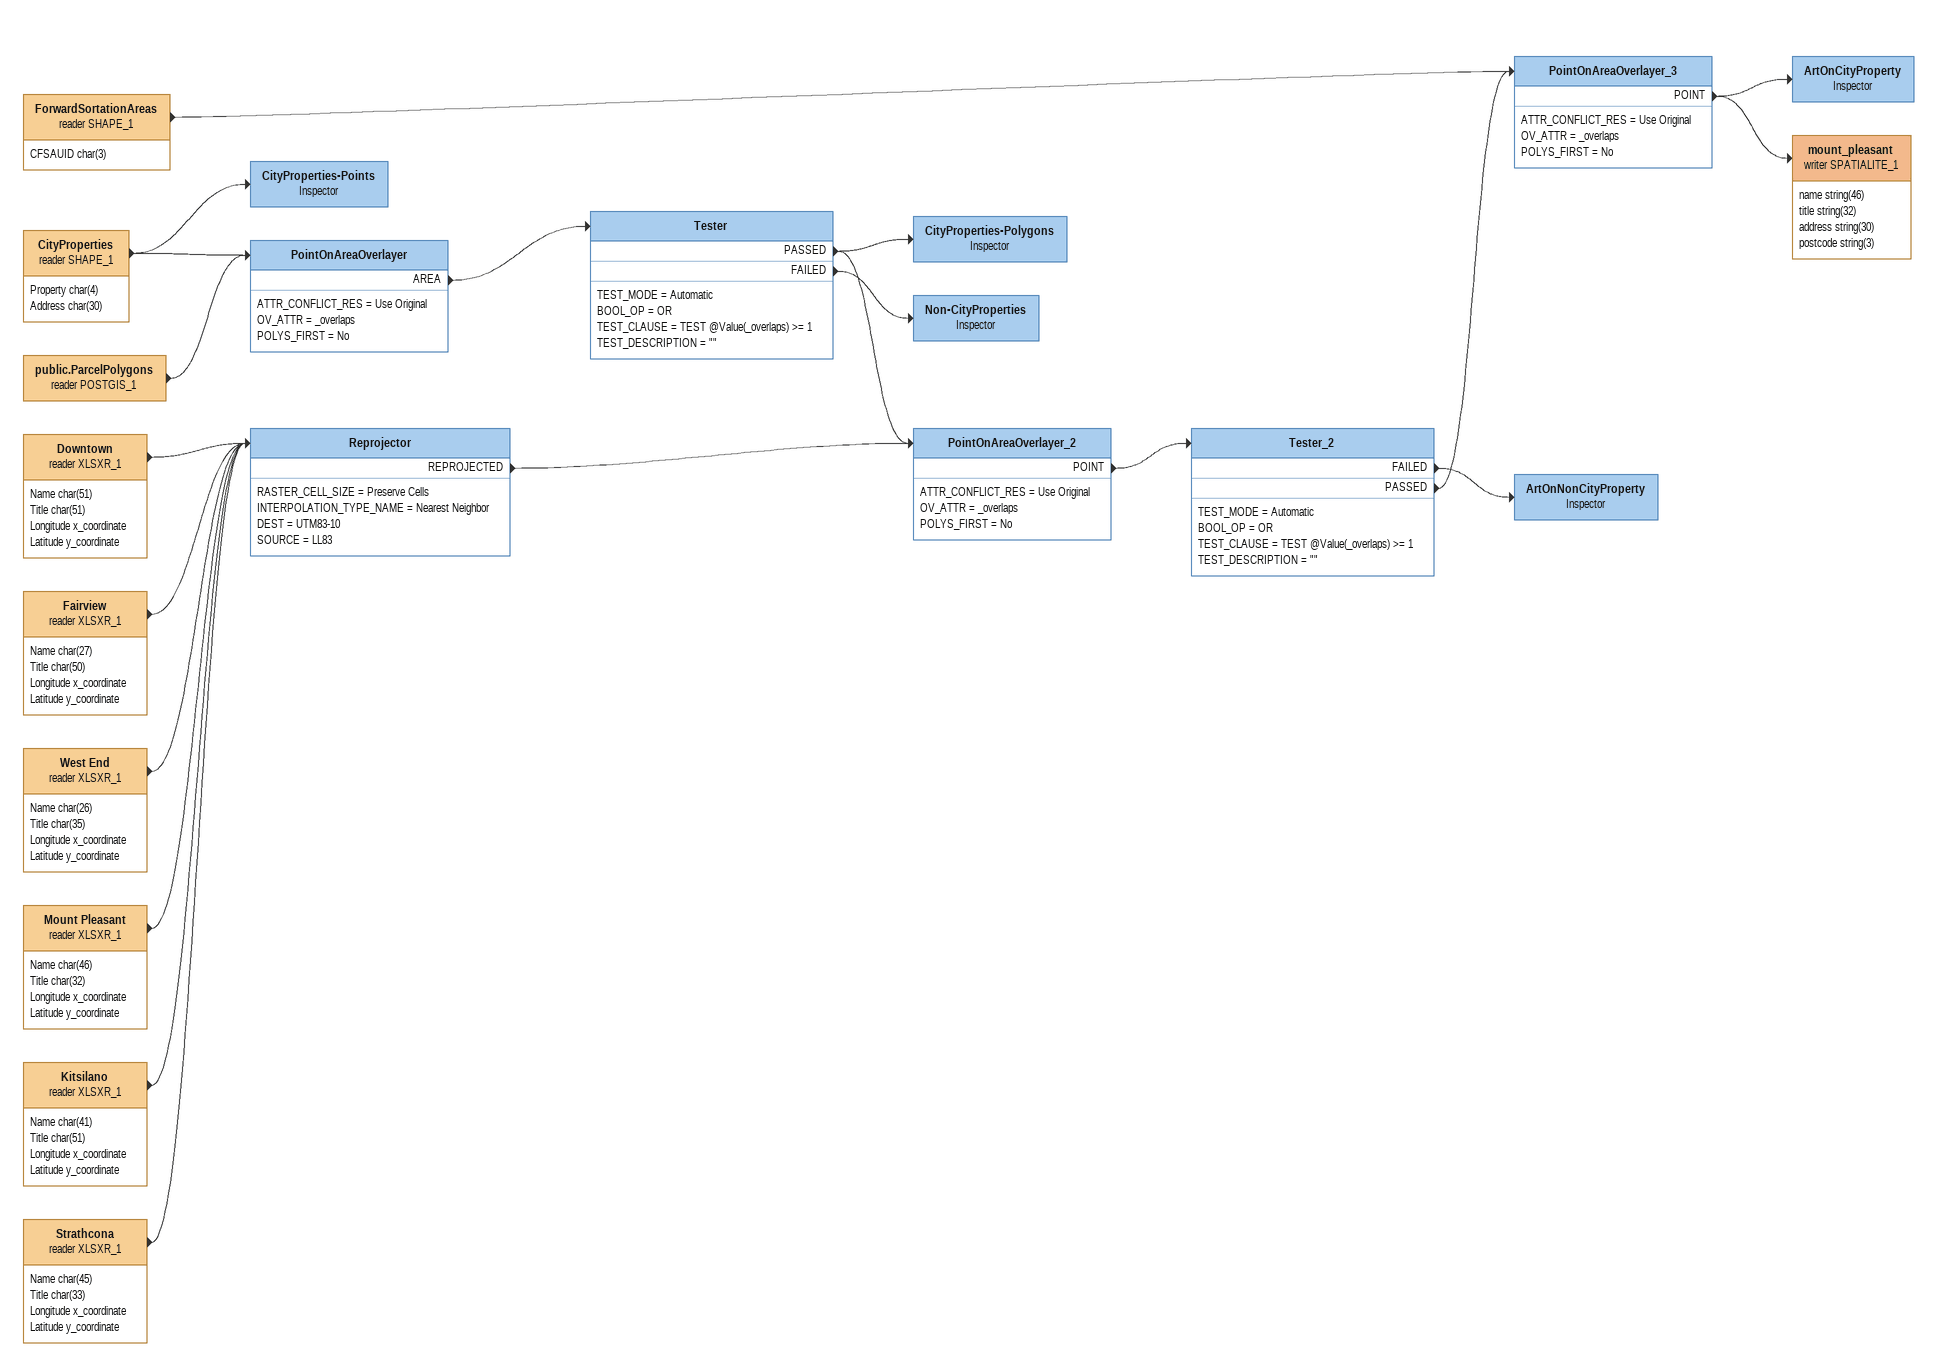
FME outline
ForwardSortationAreas (reader SHAPE_1)
    attributes: CFSAUID char(3)
    -> PointOnAreaOverlayer_3
CityProperties (reader SHAPE_1)
    attributes: Property char(4), Address char(30)
    -> PointOnAreaOverlayer
    -> CityProperties-Points
CityProperties-Points: Inspector
public.ParcelPolygons (reader POSTGIS_1)
    -> PointOnAreaOverlayer
PointOnAreaOverlayer
    ATTR_CONFLICT_RES = Use Original
    OV_ATTR = _overlaps
    POLYS_FIRST = No
    AREA -> Tester
Tester
    TEST_MODE = Automatic
    BOOL_OP = OR
    TEST_CLAUSE = TEST @Value(_overlaps) >= 1
    TEST_DESCRIPTION = ""
    PASSED -> PointOnAreaOverlayer_2
    PASSED -> CityProperties-Polygons
    FAILED -> Non-CityProperties
CityProperties-Polygons: Inspector
Non-CityProperties: Inspector
Downtown (reader XLSXR_1)
    attributes: Name char(51), Title char(51), Longitude x_coordinate, Latitude y_coordinate
    -> Reprojector
Fairview (reader XLSXR_1)
    attributes: Name char(27), Title char(50), Longitude x_coordinate, Latitude y_coordinate
    -> Reprojector
West End (reader XLSXR_1)
    attributes: Name char(26), Title char(35), Longitude x_coordinate, Latitude y_coordinate
    -> Reprojector
Mount Pleasant (reader XLSXR_1)
    attributes: Name char(46), Title char(32), Longitude x_coordinate, Latitude y_coordinate
    -> Reprojector
Kitsilano (reader XLSXR_1)
    attributes: Name char(41), Title char(51), Longitude x_coordinate, Latitude y_coordinate
    -> Reprojector
Strathcona (reader XLSXR_1)
    attributes: Name char(45), Title char(33), Longitude x_coordinate, Latitude y_coordinate
    -> Reprojector
Reprojector
    RASTER_CELL_SIZE = Preserve Cells
    INTERPOLATION_TYPE_NAME = Nearest Neighbor
    DEST = UTM83-10
    SOURCE = LL83
    REPROJECTED -> PointOnAreaOverlayer_2
PointOnAreaOverlayer_2
    ATTR_CONFLICT_RES = Use Original
    OV_ATTR = _overlaps
    POLYS_FIRST = No
    POINT -> Tester_2
Tester_2
    TEST_MODE = Automatic
    BOOL_OP = OR
    TEST_CLAUSE = TEST @Value(_overlaps) >= 1
    TEST_DESCRIPTION = ""
    FAILED -> ArtOnNonCityProperty
    PASSED -> PointOnAreaOverlayer_3
PointOnAreaOverlayer_3
    ATTR_CONFLICT_RES = Use Original
    OV_ATTR = _overlaps
    POLYS_FIRST = No
    POINT -> ArtOnCityProperty
    POINT -> mount_pleasant (writer SPATIALITE_1)
ArtOnCityProperty: Inspector
mount_pleasant (writer SPATIALITE_1)
    attributes: name string(46), title string(32), address string(30), postcode string(3)
ArtOnNonCityProperty: Inspector
